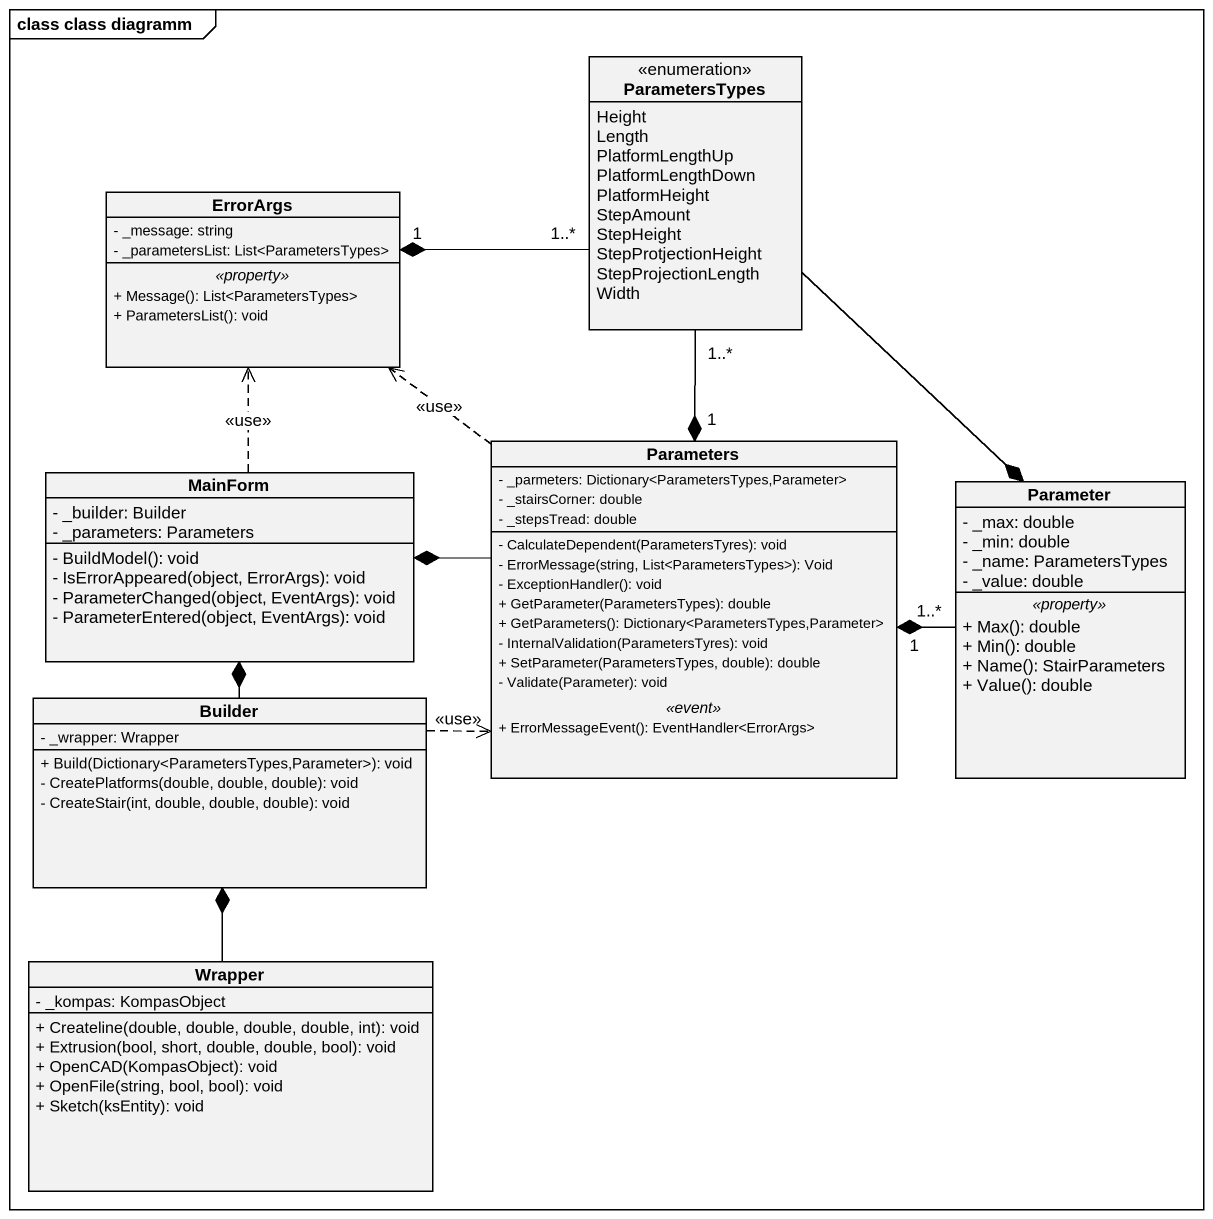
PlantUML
@startuml
mainframe class class diagramm
hide circle
hide empty members
skinparam classAttributeIconSize 0
enum ParametersTypes {
  Height
  Length
  PlatformLengthUp
  PlatformLengthDown
  PlatformHeight
  StepAmount
  StepHeight
  StepProtjectionHeight
  StepProjectionLength
  Width
}
class ErrorArgs {
  - _message: string
  - _parametersList: List<ParametersTypes>
  .. <<property>> ..
  + Message(): List<ParametersTypes>
  + ParametersList(): void
}
class Parameters {
  - _parmeters: Dictionary<ParametersTypes,Parameter>
  - _stairsCorner: double
  - _stepsTread: double
  --
  - CalculateDependent(ParametersTyres): void
  - ErrorMessage(string, List<ParametersTypes>): Void
  - ExceptionHandler(): void
  + GetParameter(ParametersTypes): double
  + GetParameters(): Dictionary<ParametersTypes,Parameter>
  - InternalValidation(ParametersTyres): void
  + SetParameter(ParametersTypes, double): double
  - Validate(Parameter): void
  .. <<event>> ..
  + ErrorMessageEvent(): EventHandler<ErrorArgs>
}
class MainForm {
  - _builder: Builder
  - _parameters: Parameters
  - BuildModel(): void
  - IsErrorAppeared(object, ErrorArgs): void
  - ParameterChanged(object, EventArgs): void
  - ParameterEntered(object, EventArgs): void
}
class Parameter {
  - _max: double
  - _min: double
  - _name: ParametersTypes
  - _value: double
  .. <<property>> ..
  + Max(): double
  + Min(): double
  + Name(): StairParameters
  + Value(): double
}
class Builder {
  - _wrapper: Wrapper
  + Build(Dictionary<ParametersTypes,Parameter>): void
  - CreatePlatforms(double, double, double): void
  - CreateStair(int, double, double, double): void
}
class Wrapper {
  - _kompas: KompasObject
  + Createline(double, double, double, double, int): void
  + Extrusion(bool, short, double, double, bool): void
  + OpenCAD(KompasObject): void
  + OpenFile(string, bool, bool): void
  + Sketch(ksEntity): void
}
ParametersTypes "1..*" -left-* "1" ErrorArgs
ParametersTypes "1..*" --* "1" Parameters
ParametersTypes --* Parameter
Parameters .up.> ErrorArgs : <<use>>
Parameters -left-* MainForm
MainForm .up.> ErrorArgs : <<use>>
Parameter "1..*" -left-* "1" Parameters
Builder .right.> Parameters : <<use>>
Builder -up-* MainForm
Wrapper -up-* Builder
@enduml
